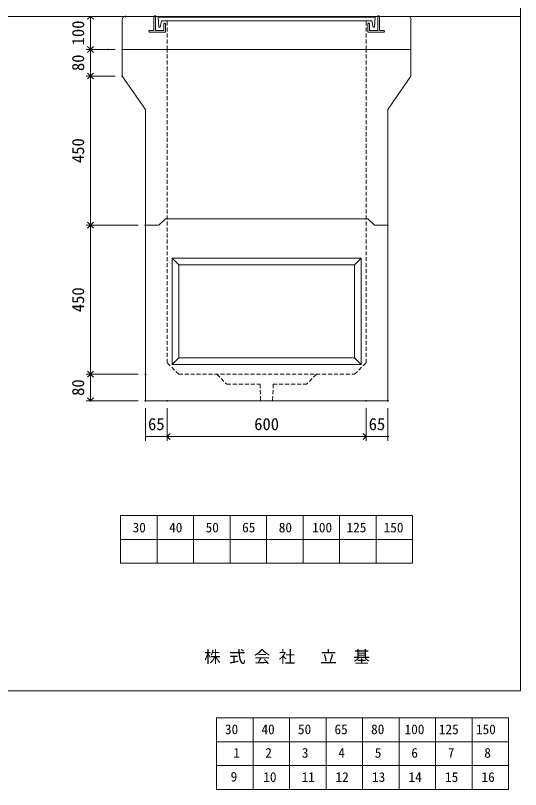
# Model space of a CAD drawing. Units: millimetres, scale not verified. Extents: x -4890 to 18495, y -2286 to 2286.
# Drawn here: x 3368 to 4890, y -2286 to 49 of the extents above; entities that cross this region are included whole.
import ezdxf
from ezdxf.enums import TextEntityAlignment as Align

# ---------------------------------------------------------------- set-up
doc = ezdxf.new("R2010")
doc.units = ezdxf.units.MM
doc.header["$LTSCALE"] = 10
doc.header["$PDMODE"] = 32
doc.header["$PDSIZE"] = 2
doc.linetypes.add('DASHED1', pattern=[1.8, 1.2, -0.6])
doc.layers.add('0-1_Defpoints', color=7, linetype='Continuous')
for name, color, linetype, lineweight in [('0-2_waku', 7, 'Continuous', 18), ('0-3_gaikei', 7, 'Continuous', 18), ('0-4_kakure', 7, 'DASHED1', 5), ('0-5_sunpou', 7, 'Continuous', 5), ('0-9_uchigawa', 6, 'Continuous', 18), ('0-B_futa', 3, 'Continuous', 18), ('0-C_GL', 4, 'Continuous', 18), ('0-E_文字１', 7, 'Continuous', 18), ('1-5_文字２', 7, 'Continuous', 5)]:
    doc.layers.add(name, color=color, linetype=linetype, lineweight=lineweight)
doc.styles.add('ＭＳ ゴシック', font='')
doc.styles.get('ＭＳ ゴシック').set_extended_font_data('MS Gothic')

# ---------------------------------------------------------------- blocks, each defined once
blk = doc.blocks.new('D19')
at = {"layer": '0-1_Defpoints'}
for p in [(5207.32, 1104.36), (5272.32, 1104.36), (5272.32, 996.89)]:
    blk.add_point(p, dxfattribs=at)
at = {"layer": '0-5_sunpou'}
for p, q in [((5207.32, 1082.36), (5207.32, 983.89)), ((5272.32, 1082.36), (5272.32, 983.89)), ((5207.32, 996.89), (5272.32, 996.89))]:
    blk.add_line(p, q, dxfattribs=at)
at = {"layer": '0-5_sunpou', "style": 'ＭＳ ゴシック'}
blk.add_text('65', height=36.66, dxfattribs=at).set_placement((5214.82, 1004.89), align=Align.BOTTOM_LEFT)
blk = doc.blocks.new('_Open90')
at = {"layer": '0-5_sunpou'}
blk.add_line((0, 0), (-1, 0), dxfattribs=at)
blk.add_lwpolyline([(-0.5, 0.5), (0, 0), (-0.5, -0.5)], dxfattribs=at)
blk = doc.blocks.new('D20')
at = {"layer": '0-1_Defpoints'}
for p in [(5272.32, 1104.36), (5872.32, 1104.36), (5872.32, 996.89)]:
    blk.add_point(p, dxfattribs=at)
at = {"layer": '0-5_sunpou'}
for p, q in [((5272.32, 1082.36), (5272.32, 983.89)), ((5872.32, 1082.36), (5872.32, 983.89)), ((5290.32, 996.89), (5854.32, 996.89))]:
    blk.add_line(p, q, dxfattribs=at)
at = {"layer": '0-5_sunpou', "xscale": 18, "yscale": 18, "rotation": 180}
blk.add_blockref('_Open90', (5272.32, 996.89), dxfattribs=at)
at = {"layer": '0-5_sunpou', "xscale": 18, "yscale": 18}
blk.add_blockref('_Open90', (5872.32, 996.89), dxfattribs=at)
at = {"layer": '0-5_sunpou', "style": 'ＭＳ ゴシック'}
blk.add_text('600', height=36.66, dxfattribs=at).set_placement((5534.82, 1004.89), align=Align.BOTTOM_LEFT)
blk = doc.blocks.new('D21')
at = {"layer": '0-1_Defpoints'}
for p in [(5872.32, 1104.36), (5937.32, 1104.36), (5937.32, 996.89)]:
    blk.add_point(p, dxfattribs=at)
at = {"layer": '0-5_sunpou'}
for p, q in [((5872.32, 1082.36), (5872.32, 983.89)), ((5937.32, 1082.36), (5937.32, 983.89)), ((5872.32, 996.89), (5937.32, 996.89))]:
    blk.add_line(p, q, dxfattribs=at)
at = {"layer": '0-5_sunpou', "style": 'ＭＳ ゴシック'}
blk.add_text('65', height=36.66, dxfattribs=at).set_placement((5879.82, 1004.89), align=Align.BOTTOM_LEFT)
blk = doc.blocks.new('D22')
at = {"layer": '0-1_Defpoints'}
for p in [(5147.32, 2264.36), (5041.29, 2164.36), (5093.32, 2164.36)]:
    blk.add_point(p, dxfattribs=at)
at = {"layer": '0-5_sunpou'}
for p, q in [((5125.32, 2264.36), (5028.29, 2264.36)), ((5041.29, 2246.36), (5041.29, 2182.36)), ((5071.32, 2164.36), (5028.29, 2164.36))]:
    blk.add_line(p, q, dxfattribs=at)
at = {"layer": '0-5_sunpou', "xscale": 18, "yscale": 18}
for p, rotation in [((5041.29, 2264.36), 90), ((5041.29, 2164.36), 270)]:
    blk.add_blockref('_Open90', p, dxfattribs=dict(at, rotation=rotation))
at = {"layer": '0-5_sunpou', "style": 'ＭＳ ゴシック'}
blk.add_text('100', height=36.66, rotation=90, dxfattribs=at).set_placement((5033.29, 2176.86), align=Align.BOTTOM_LEFT)
blk = doc.blocks.new('D23')
at = {"layer": '0-1_Defpoints'}
for p in [(5137.32, 2164.36), (5041.29, 2084.36), (5137.32, 2084.36)]:
    blk.add_point(p, dxfattribs=at)
at = {"layer": '0-5_sunpou'}
for p, q in [((5115.32, 2164.36), (5028.29, 2164.36)), ((5041.29, 2146.36), (5041.29, 2102.36)), ((5115.32, 2084.36), (5028.29, 2084.36))]:
    blk.add_line(p, q, dxfattribs=at)
at = {"layer": '0-5_sunpou', "xscale": 18, "yscale": 18}
for p, rotation in [((5041.29, 2164.36), 90), ((5041.29, 2084.36), 270)]:
    blk.add_blockref('_Open90', p, dxfattribs=dict(at, rotation=rotation))
at = {"layer": '0-5_sunpou', "style": 'ＭＳ ゴシック'}
blk.add_text('80', height=36.66, rotation=90, dxfattribs=at).set_placement((5033.29, 2099.36), align=Align.BOTTOM_LEFT)
blk = doc.blocks.new('D24')
at = {"layer": '0-1_Defpoints'}
for p in [(5137.32, 2084.36), (5041.29, 1634.36), (5207.32, 1634.36)]:
    blk.add_point(p, dxfattribs=at)
at = {"layer": '0-5_sunpou'}
for p, q in [((5115.32, 2084.36), (5028.29, 2084.36)), ((5041.29, 2066.36), (5041.29, 1652.36)), ((5185.32, 1634.36), (5028.29, 1634.36))]:
    blk.add_line(p, q, dxfattribs=at)
at = {"layer": '0-5_sunpou', "xscale": 18, "yscale": 18}
for p, rotation in [((5041.29, 2084.36), 90), ((5041.29, 1634.36), 270)]:
    blk.add_blockref('_Open90', p, dxfattribs=dict(at, rotation=rotation))
at = {"layer": '0-5_sunpou', "style": 'ＭＳ ゴシック'}
blk.add_text('450', height=36.66, rotation=90, dxfattribs=at).set_placement((5033.29, 1821.86), align=Align.BOTTOM_LEFT)
blk = doc.blocks.new('D25')
at = {"layer": '0-1_Defpoints'}
for p in [(5207.32, 1634.36), (5041.29, 1184.36), (5207.32, 1184.36)]:
    blk.add_point(p, dxfattribs=at)
at = {"layer": '0-5_sunpou'}
for p, q in [((5185.32, 1634.36), (5028.29, 1634.36)), ((5041.29, 1616.36), (5041.29, 1202.36)), ((5185.32, 1184.36), (5028.29, 1184.36))]:
    blk.add_line(p, q, dxfattribs=at)
at = {"layer": '0-5_sunpou', "xscale": 18, "yscale": 18}
for p, rotation in [((5041.29, 1634.36), 90), ((5041.29, 1184.36), 270)]:
    blk.add_blockref('_Open90', p, dxfattribs=dict(at, rotation=rotation))
at = {"layer": '0-5_sunpou', "style": 'ＭＳ ゴシック'}
blk.add_text('450', height=36.66, rotation=90, dxfattribs=at).set_placement((5033.29, 1371.86), align=Align.BOTTOM_LEFT)
blk = doc.blocks.new('D26')
at = {"layer": '0-1_Defpoints'}
for p in [(5207.32, 1184.36), (5041.29, 1104.36), (5207.32, 1104.36)]:
    blk.add_point(p, dxfattribs=at)
at = {"layer": '0-5_sunpou'}
for p, q in [((5185.32, 1184.36), (5028.29, 1184.36)), ((5041.29, 1166.36), (5041.29, 1122.36)), ((5185.32, 1104.36), (5028.29, 1104.36))]:
    blk.add_line(p, q, dxfattribs=at)
at = {"layer": '0-5_sunpou', "xscale": 18, "yscale": 18}
for p, rotation in [((5041.29, 1184.36), 90), ((5041.29, 1104.36), 270)]:
    blk.add_blockref('_Open90', p, dxfattribs=dict(at, rotation=rotation))
at = {"layer": '0-5_sunpou', "style": 'ＭＳ ゴシック'}
blk.add_text('80', height=36.66, rotation=90, dxfattribs=at).set_placement((5033.29, 1119.36), align=Align.BOTTOM_LEFT)

msp = doc.modelspace()

# ---------------------------------------------------------------- linework, layer by layer
at = {"layer": '0-2_waku'}
for p, q in [((4890, 2286.34), (4890, -1988.66)), ((3685, -1459.66), (3685, -1603.66)), ((3685, -1459.66), (3685, -1603.66)), ((3685, -1459.66), (3685, -1603.66)), ((3685, -1459.66), (3685, -1603.66)), ((3685, -1459.66), (4565, -1459.66)), ((3795, -1459.66), (3795, -1603.66)), ((3905, -1459.66), (3905, -1603.66)), ((3905, -1459.66), (3905, -1603.66)), ((4015, -1459.66), (4015, -1603.66)), ((4125, -1459.66), (4125, -1603.66)), ((4235, -1459.66), (4235, -1603.66)), ((4345, -1459.66), (4345, -1603.66)), ((4455, -1459.66), (4455, -1603.66)), ((4565, -1459.66), (4565, -1603.66)), ((3685, -1531.66), (4565, -1531.66)), ((3685, -1603.66), (4565, -1603.66)), ((-1230, -1988.66), (4890, -1988.66)), ((-1230, -1988.66), (4890, -1988.66))]:
    msp.add_line(p, q, dxfattribs=at)
msp.add_lwpolyline([(-1230, 2286.34), (4890, 2286.34), (4890, -1988.66)], dxfattribs=at)
at = {"layer": '0-3_gaikei'}
for p, q in [((3690, -53.66), (3690, 36.34)), ((3700, 46.34), (3785, 46.34)), ((4465, 46.34), (4550, 46.34)), ((4560, -53.66), (4560, 36.34)), ((3690, -53.66), (3690, -133.66)), ((3690, -53.66), (4560, -53.66)), ((4560, -53.66), (4560, -133.66)), ((3760, -234.66), (3690, -133.66)), ((4490, -234.66), (4560, -133.66)), ((3760, -1113.66), (3760, -234.66)), ((4490, -234.66), (4490, -283.66)), ((4490, -1113.66), (4490, -234.66)), ((3760, -583.66), (3800, -583.66)), ((3760, -583.66), (3800, -583.66)), ((3760, -583.66), (3800, -583.66)), ((3820, -564.66), (3800, -583.66)), ((3820, -564.66), (3800, -583.66)), ((3820, -564.66), (3800, -583.66)), ((3820, -564.66), (4430, -564.66)), ((4450, -583.66), (4430, -564.66)), ((4450, -583.66), (4490, -583.66)), ((4490, -583.66), (4450, -583.66)), ((4490, -583.66), (4450, -583.66)), ((4490, -583.66), (4450, -583.66)), ((3760, -1113.66), (4490, -1113.66)), ((3760, -1113.66), (4490, -1113.66)), ((3760, -1113.66), (4490, -1113.66))]:
    msp.add_line(p, q, dxfattribs=at)
for points in [[(4450, -583.66), (4430, -564.66), (4450, -583.66)], [(4450, -583.66), (4490, -583.66), (4450, -583.66)]]:
    msp.add_lwpolyline(points, dxfattribs=at)
for centre, radius, start, end in [((3699.42, 36.92), 9.44, 86.47383, 183.52617), ((4550.33, 36.67), 9.68, 358.04251, 91.95749)]:
    msp.add_arc(centre, radius, start, end, dxfattribs=at)
at = {"layer": '0-4_kakure'}
for p, q in [((3825, -53.66), (3825, 32.84)), ((4425, -53.66), (4425, 32.84)), ((3825, -998.66), (3825, -53.66)), ((4425, -998.66), (4425, -53.66)), ((3860, -1033.66), (3825, -998.66)), ((4390, -1033.66), (4425, -998.66)), ((3860, -1033.66), (4390, -1033.66)), ((3975, -1033.66), (4005, -1063.66)), ((4275, -1033.66), (4245, -1063.66)), ((4145, -1063.66), (4143, -1113.66)), ((4145, -1063.66), (4245, -1063.66))]:
    msp.add_line(p, q, dxfattribs=at)
msp.add_lwpolyline([(4005, -1063.66), (4105, -1063.66), (4107, -1113.66)], dxfattribs=at)
at = {"layer": '0-9_uchigawa'}
for p, q in [((3840, -683.66), (3840, -1003.66)), ((3840, -683.66), (4410, -683.66)), ((3840, -683.66), (3860, -703.66)), ((4390, -703.66), (4410, -683.66)), ((4410, -683.66), (4410, -1003.66)), ((3860, -703.66), (3860, -983.66)), ((3860, -703.66), (3860, -983.66)), ((3860, -703.66), (4390, -703.66)), ((4390, -703.66), (4390, -983.66)), ((4390, -703.66), (4390, -983.66)), ((3840, -1003.66), (3860, -983.66)), ((3840, -1003.66), (4125, -1003.66)), ((3860, -983.66), (4125, -983.66)), ((4125, -983.66), (4390, -983.66)), ((4125, -1003.66), (4410, -1003.66)), ((4410, -1003.66), (4390, -983.66))]:
    msp.add_line(p, q, dxfattribs=at)
at = {"layer": '0-B_futa'}
for p, q in [((3787, 48.34), (3790, 48.34)), ((3790, 48.34), (3790, 3.34)), ((4460, 48.34), (4460, 3.34)), ((4460, 48.34), (4463, 48.34)), ((3785, 46.34), (3785, 3.34)), ((3797.81, 43.84), (4452.14, 43.84)), ((3797.81, 43.84), (3800.3, 13.84)), ((3808.33, 32.84), (3804.01, 13.84)), ((3808.33, 32.84), (4441.67, 32.84)), ((3817, 25.34), (3818, 25.34)), ((4433, 25.34), (4432, 25.34)), ((4441.67, 32.84), (4445.99, 13.84)), ((4452.14, 43.84), (4449.89, 13.84)), ((4465, 46.34), (4465, 3.34)), ((3770, 1.34), (3770, 0.34)), ((3772, 3.34), (3785, 3.34)), ((3790, 3.34), (3815, 3.34)), ((3800.3, 13.84), (3804.01, 13.84)), ((3815, 23.34), (3815, 3.34)), ((3820, 23.34), (3820, -1.66)), ((4430, 23.34), (4430, -1.66)), ((4435, 23.34), (4435, 3.34)), ((4460, 3.34), (4435, 3.34)), ((4449.89, 13.84), (4445.99, 13.84)), ((4478, 3.34), (4465, 3.34)), ((4480, 1.34), (4480, 0.34)), ((3820, -1.66), (3772, -1.66)), ((4430, -1.66), (4478, -1.66))]:
    msp.add_line(p, q, dxfattribs=at)
for centre, start, end in [((3787, 46.34), 90, 180), ((4463, 46.34), 0, 90), ((3817, 23.34), 90, 180), ((3818, 23.34), 0, 90), ((4432, 23.34), 90, 180), ((4433, 23.34), 0, 90), ((3772, 1.34), 90, 180), ((3772, 0.34), 180, 270), ((4478, 1.34), 0, 90), ((4478, 0.34), 270, 0)]:
    msp.add_arc(centre, 2, start, end, dxfattribs=at)
at = {"layer": '0-C_GL'}
msp.add_line((-1230, 46.34), (4890, 46.34), dxfattribs=at)
at = {"layer": '1-5_文字２'}
for p, q in [((3974.19, -2070.4), (3974.19, -2214.4)), ((3974.19, -2070.4), (3974.19, -2214.4)), ((3974.19, -2070.4), (3974.19, -2214.4)), ((3974.19, -2070.4), (3974.19, -2214.4)), ((3974.19, -2070.4), (4854.19, -2070.4)), ((3974.19, -2070.4), (3974.19, -2214.4)), ((3974.19, -2070.4), (3974.19, -2214.4)), ((3974.19, -2070.4), (3974.19, -2214.4)), ((3974.19, -2070.4), (3974.19, -2214.4)), ((3974.19, -2070.4), (4854.19, -2070.4)), ((4084.19, -2070.4), (4084.19, -2214.4)), ((4084.19, -2070.4), (4084.19, -2214.4)), ((4194.19, -2070.4), (4194.19, -2214.4)), ((4194.19, -2070.4), (4194.19, -2214.4)), ((4194.19, -2070.4), (4194.19, -2214.4)), ((4194.19, -2070.4), (4194.19, -2214.4)), ((4304.19, -2070.4), (4304.19, -2214.4)), ((4304.19, -2070.4), (4304.19, -2214.4)), ((4414.19, -2070.4), (4414.19, -2214.4)), ((4414.19, -2070.4), (4414.19, -2214.4)), ((4524.19, -2070.4), (4524.19, -2214.4)), ((4524.19, -2070.4), (4524.19, -2214.4)), ((4634.19, -2070.4), (4634.19, -2214.4)), ((4634.19, -2070.4), (4634.19, -2214.4)), ((4744.19, -2070.4), (4744.19, -2214.4)), ((4744.19, -2070.4), (4744.19, -2214.4)), ((4854.19, -2070.4), (4854.19, -2214.4)), ((4854.19, -2070.4), (4854.19, -2214.4)), ((3974.19, -2142.4), (4854.19, -2142.4)), ((3974.19, -2142.4), (4854.19, -2142.4)), ((3974.19, -2214.4), (4854.19, -2214.4)), ((3974.19, -2214.4), (4854.19, -2214.4)), ((3974.19, -2214.4), (3974.19, -2286.4)), ((3974.19, -2214.4), (3974.19, -2286.4)), ((3974.19, -2214.4), (3974.19, -2286.4)), ((3974.19, -2214.4), (3974.19, -2286.4)), ((3974.19, -2214.4), (4854.19, -2214.4)), ((3974.19, -2214.4), (3974.19, -2286.4)), ((3974.19, -2214.4), (3974.19, -2286.4)), ((3974.19, -2214.4), (3974.19, -2286.4)), ((3974.19, -2214.4), (3974.19, -2286.4)), ((3974.19, -2214.4), (4854.19, -2214.4)), ((4084.19, -2214.4), (4084.19, -2286.4)), ((4084.19, -2214.4), (4084.19, -2286.4)), ((4194.19, -2214.4), (4194.19, -2286.4)), ((4194.19, -2214.4), (4194.19, -2286.4)), ((4194.19, -2214.4), (4194.19, -2286.4)), ((4194.19, -2214.4), (4194.19, -2286.4)), ((4304.19, -2214.4), (4304.19, -2286.4)), ((4304.19, -2214.4), (4304.19, -2286.4)), ((4414.19, -2214.4), (4414.19, -2286.4)), ((4414.19, -2214.4), (4414.19, -2286.4)), ((4524.19, -2214.4), (4524.19, -2286.4)), ((4524.19, -2214.4), (4524.19, -2286.4)), ((4634.19, -2214.4), (4634.19, -2286.4)), ((4634.19, -2214.4), (4634.19, -2286.4)), ((4744.19, -2214.4), (4744.19, -2286.4)), ((4744.19, -2214.4), (4744.19, -2286.4)), ((4854.19, -2214.4), (4854.19, -2286.4)), ((4854.19, -2214.4), (4854.19, -2286.4)), ((3974.19, -2286.4), (4854.19, -2286.4)), ((3974.19, -2286.4), (4854.19, -2286.4))]:
    msp.add_line(p, q, dxfattribs=at)

# ---------------------------------------------------------------- block references
at = {"layer": '0-5_sunpou'}
for name in ['D22', 'D23', 'D24', 'D25', 'D26', 'D19', 'D20', 'D21']:
    msp.add_blockref(name, (-1447.32, -2218.02), dxfattribs=at)

# ---------------------------------------------------------------- texts
at = {"layer": '0-E_文字１', "style": 'ＭＳ ゴシック'}
for s, height, p in [('30', 29.33, (3721.07, -1519.36)), ('40', 29.33, (3831.07, -1519.36)), ('50', 29.33, (3941.07, -1519.36)), ('65', 29.33, (4051.07, -1519.36)), ('80', 29.33, (4161.47, -1519.36)), ('100', 29.33, (4262.35, -1519.36)), ('125', 29.33, (4365.74, -1519.36)), ('150', 29.33, (4477.5, -1519.36)), ('株 式 会 社 \u3000立\u3000基', 36.66, (3936.53, -1915.02))]:
    msp.add_text(s, height=height, dxfattribs=at).set_placement(p, align=Align.BOTTOM_LEFT)
at = {"layer": '1-5_文字２', "style": 'ＭＳ ゴシック'}
for s, p in [('30', (3999.34, -2128.22)), ('30', (3999.34, -2128.22)), ('40', (4109.34, -2128.22)), ('40', (4109.34, -2128.22)), ('50', (4219.34, -2128.22)), ('50', (4219.34, -2128.22)), ('65', (4329.34, -2128.22)), ('65', (4329.34, -2128.22)), ('80', (4439.75, -2128.22)), ('80', (4439.75, -2128.22)), ('100', (4540.63, -2128.22)), ('100', (4540.63, -2128.22)), ('125', (4644.01, -2128.22)), ('125', (4644.01, -2128.22)), ('150', (4755.78, -2128.22)), ('150', (4755.78, -2128.22)), ('1', (4024.49, -2199.25)), ('2', (4120.93, -2199.25)), ('3', (4230.93, -2199.25)), ('4', (4340.93, -2199.25)), ('5', (4450.93, -2199.25)), ('6', (4560.93, -2199.25)), ('7', (4670.93, -2199.25)), ('8', (4780.93, -2199.25)), ('9', (4016.42, -2271.25)), ('10', (4114.84, -2272.22)), ('11', (4230.34, -2272.22)), ('12', (4332.55, -2272.22)), ('13', (4442.55, -2272.22)), ('14', (4552.55, -2272.22)), ('15', (4662.55, -2272.22)), ('16', (4772.55, -2272.22))]:
    msp.add_text(s, height=29.33, dxfattribs=at).set_placement(p, align=Align.BOTTOM_LEFT)

doc.saveas('drawing.dxf')
